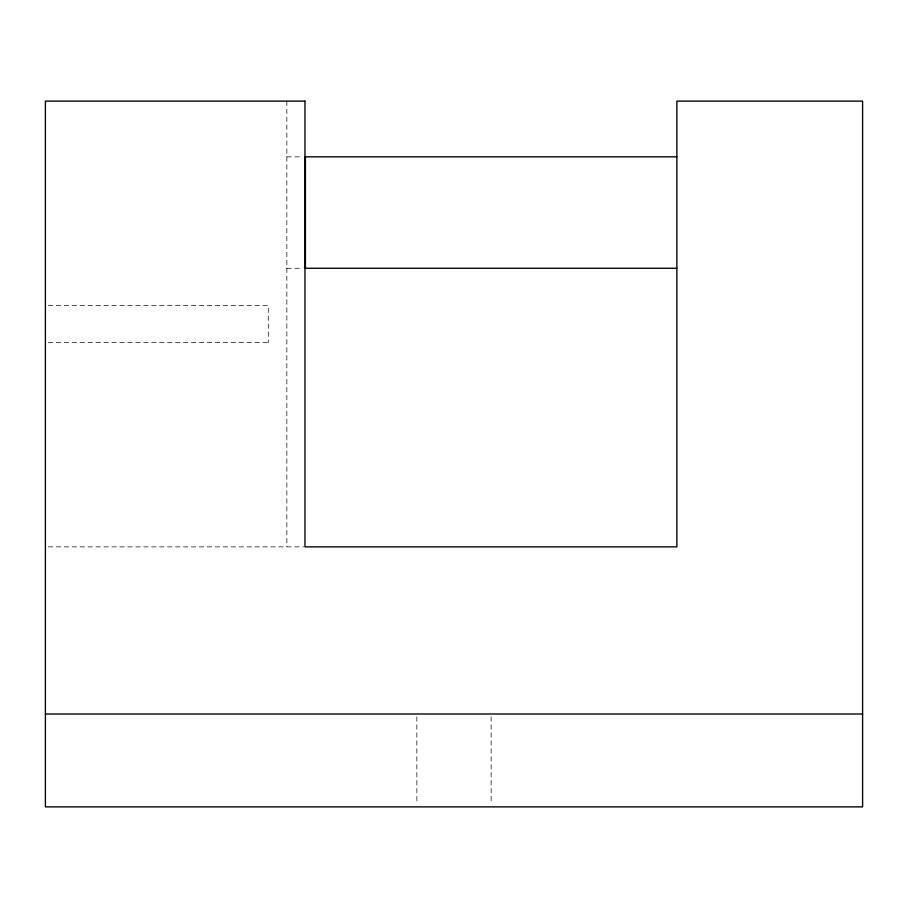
<?xml version="1.0" encoding="UTF-8"?>
<svg xmlns="http://www.w3.org/2000/svg" width="908" height="908" viewBox="0 0 908 908"><rect width="100%" height="100%" fill="white"/><g stroke="black" fill="none" stroke-linecap="round" stroke-linejoin="round"><path stroke-width="0.68" stroke-dasharray="4.54 3.41" d="M286.849 156.846L302.443 156.846M286.849 268.269L302.443 268.269M48.226 305.417L268.269 305.508L268.269 342.566M48.226 342.566L268.269 342.475M48.226 546.866L303.556 546.866M491.126 716.832L491.149 804.068M416.851 716.832L416.874 804.068M286.849 101.117L286.849 546.866"/><path stroke-width="1.36" d="M305.281 156.846L676.869 156.846M305.281 268.269L676.869 268.269M45.4 714.017L862.6 714.017M305.417 156.846L305.417 268.269M304.974 101.117L45.4 101.117L45.4 806.883L862.6 806.883L862.6 101.117L676.869 101.117L676.869 546.866L304.974 546.866L304.974 101.117"/></g></svg>
